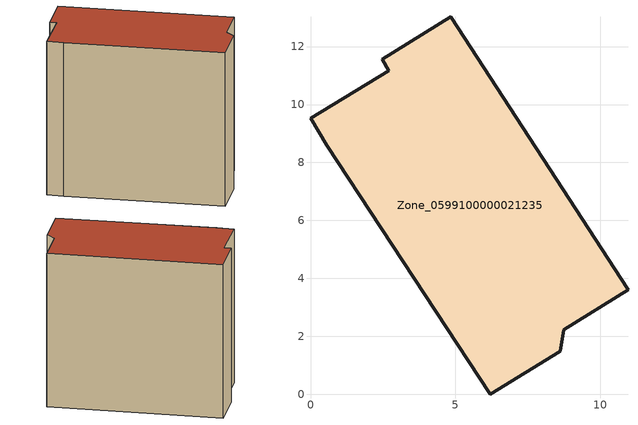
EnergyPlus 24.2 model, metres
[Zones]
Zone_0599100000021235
 floor ground (C_G): 8.63,1.49 6.21,0 0.56,8.59 0,9.53 2.7,11.16 2.48,11.56 4.85,13.03 10.96,3.6 8.74,2.22 z0
 wall outside (C_F): 6.21,0 8.63,1.49 8.74,2.22 10.96,3.6 4.85,13.03 2.48,11.56 2.7,11.16 0,9.53 0.56,8.59 6.21,0 z0:10.39
 roof outside (C_R): 8.74,2.22 10.96,3.6 4.85,13.03 2.48,11.56 2.7,11.16 0,9.53 0.56,8.59 6.21,0 8.63,1.49 z10.39
[BUILDING]
Pand.0599100000021235: North Axis=0; Terrain=City; Loads Convergence Tolerance Value=0.04; Temperature Convergence Tolerance Value=0.4; Solar Distribution=FullExterior; Maximum Number of Warmup Days=25; Minimum Number of Warmup Days=1
[Site:Location]
Rotterdam.The.Hague.AP_ZH_NLD Design_Conditions: Latitude=51.96; Longitude=4.45; Time Zone=1; Elevation=-4.5
[SITE:GROUNDTEMPERATURE:BUILDINGSURFACE]
18, 18, 18, 18, 18, 18, 18, 18, 18, 18, 18, 18
[MATERIAL] Thermal Absorptance=0.9; Solar Absorptance=0.7; Visible Absorptance=0.7
Name | Roughness | Thickness | Conductivity | Density | Specific Heat
G.TI.1946 | MediumSmooth | 0.15 | 1 | 540 | 1210
F.TI.1946 | Rough | 0.3 | 0.857143 | 1920 | 840
R.TI.1946 | MediumRough | 0.2 | 0.1 | 1500 | 1000
[CONSTRUCTION]
C_G: G.TI.1946
C_F: F.TI.1946
C_R: R.TI.1946
[ZONE]
Zone_0599100000021235: Type=1; Multiplier=1; Ceiling Height=Autocalculate; Volume=Autocalculate; Floor Area=autocalculate; Part of Total Floor Area=Yes
[ZONEINFILTRATION:DESIGNFLOWRATE]
Infil_Zone_0599100000021235: Zone or ZoneList or Space or SpaceList=Zone_0599100000021235; Schedule=AlwaysOn; Design Flow Rate Calculation Method=Flow/Area; Flow Rate per Floor Area=0.003; Constant Term Coefficient=1; Temperature Term Coefficient=0; Velocity Term Coefficient=0; Velocity Squared Term Coefficient=0
[HVACTEMPLATE:ZONE:IDEALLOADSAIRSYSTEM]
Zone_0599100000021235: Maximum Heating Supply Air Temperature=50; Minimum Cooling Supply Air Temperature=13; Maximum Heating Supply Air Humidity Ratio=0.0156; Minimum Cooling Supply Air Humidity Ratio=0.0077; Heating Limit=NoLimit; Cooling Limit=NoLimit; Dehumidification Control Type=ConstantSensibleHeatRatio; Cooling Sensible Heat Ratio=0.7; Dehumidification Setpoint=60; Humidification Control Type=None; Humidification Setpoint=30; Outdoor Air Method=None; Outdoor Air Flow Rate per Person=0.00944; Outdoor Air Flow Rate per Zone Floor Area=0; Outdoor Air Flow Rate per Zone=0; Demand Controlled Ventilation Type=None; Outdoor Air Economizer Type=NoEconomizer; Heat Recovery Type=None; Sensible Heat Recovery Effectiveness=0.7; Latent Heat Recovery Effectiveness=0.65
[ZONECONTROL:THERMOSTAT]
ThermostatControl_Zone_0599100000021235: Zone or ZoneList=Zone_0599100000021235; Control Type Schedule=DualSetpointControlType; Control 1=Thermostat_Zone_0599100000021235; Temperature Difference Between Cutout And Setpoint=0
[THERMOSTATSETPOINT:DUALSETPOINT]
Thermostat_Zone_0599100000021235: Heating Setpoint Temperature Schedule=HeatingSetpoint_Zone_0599100000021235; Cooling Setpoint Temperature Schedule=CoolingSetpoint_Zone_0599100000021235
[SCHEDULE:COMPACT]
HeatingSetpoint_Zone_0599100000021235: Through: 12/31, For: AllDays, Until: 24:00, 21
CoolingSetpoint_Zone_0599100000021235: Through: 12/31, For: AllDays, Until: 24:00, 24
DualSetpointControlType: Through: 12/31, For: AllDays, Until: 24:00, 4
AlwaysOn: Through: 12/31, For: AllDays, Until: 24:00, 1
